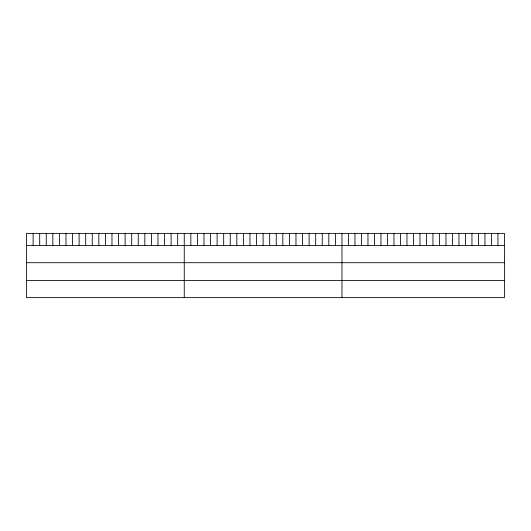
<?xml version="1.0" encoding="UTF-8"?>
<svg xmlns="http://www.w3.org/2000/svg" width="531" height="531" viewBox="0 0 531 531"><rect width="100%" height="100%" fill="white"/><g stroke="black" fill="none" stroke-linecap="round" stroke-linejoin="round"><path stroke-width="0.8" d="M504.45 245.514L504.45 297.625L26.55 297.625L26.55 233.375L504.45 233.375L504.45 245.514L26.55 245.514M26.55 262.706L504.45 262.706M26.55 280.428L504.45 280.428M497.952 233.375L497.952 245.514M491.454 233.375L491.454 245.514M484.949 233.375L484.949 245.514M478.451 233.375L478.451 245.514M471.953 233.375L471.953 245.514M465.455 233.375L465.455 245.514M458.957 233.375L458.957 245.514M452.452 233.375L452.452 245.514M445.954 233.375L445.954 245.514M439.456 233.375L439.456 245.514M432.957 233.375L432.957 245.514M426.459 233.375L426.459 245.514M419.955 233.375L419.955 245.514M413.457 233.375L413.457 245.514M406.958 233.375L406.958 245.514M400.46 233.375L400.46 245.514M393.962 233.375L393.962 245.514M387.457 233.375L387.457 245.514M380.959 233.375L380.959 245.514M374.461 233.375L374.461 245.514M367.963 233.375L367.963 245.514M361.465 233.375L361.465 245.514M354.96 233.375L354.96 245.514M348.462 233.375L348.462 245.514M341.964 233.375L341.964 297.625M335.393 233.375L335.393 245.514M328.822 233.375L328.822 245.514M322.251 233.375L322.251 245.514M315.68 233.375L315.68 245.514M309.108 233.375L309.108 245.514M302.537 233.375L302.537 245.514M295.966 233.375L295.966 245.514M289.395 233.375L289.395 245.514M282.824 233.375L282.824 245.514M276.253 233.375L276.253 245.514M269.682 233.375L269.682 245.514M263.11 233.375L263.11 245.514M256.539 233.375L256.539 245.514M249.968 233.375L249.968 245.514M243.397 233.375L243.397 245.514M236.826 233.375L236.826 245.514M230.255 233.375L230.255 245.514M223.684 233.375L223.684 245.514M217.113 233.375L217.113 245.514M210.541 233.375L210.541 245.514M203.97 233.375L203.97 245.514M197.399 233.375L197.399 245.514M190.828 233.375L190.828 245.514M184.257 233.375L184.257 297.625M177.686 233.375L177.686 245.514M171.115 233.375L171.115 245.514M164.544 233.375L164.544 245.514M157.972 233.375L157.972 245.514M151.401 233.375L151.401 245.514M144.83 233.375L144.83 245.514M138.259 233.375L138.259 245.514M131.688 233.375L131.688 245.514M125.117 233.375L125.117 245.514M118.546 233.375L118.546 245.514M111.975 233.375L111.975 245.514M105.403 233.375L105.403 245.514M98.832 233.375L98.832 245.514M92.261 233.375L92.261 245.514M85.69 233.375L85.69 245.514M79.119 233.375L79.119 245.514M72.548 233.375L72.548 245.514M65.977 233.375L65.977 245.514M59.406 233.375L59.406 245.514M52.834 233.375L52.834 245.514M46.263 233.375L46.263 245.514M39.692 233.375L39.692 245.514M33.121 233.375L33.121 245.514"/></g></svg>
